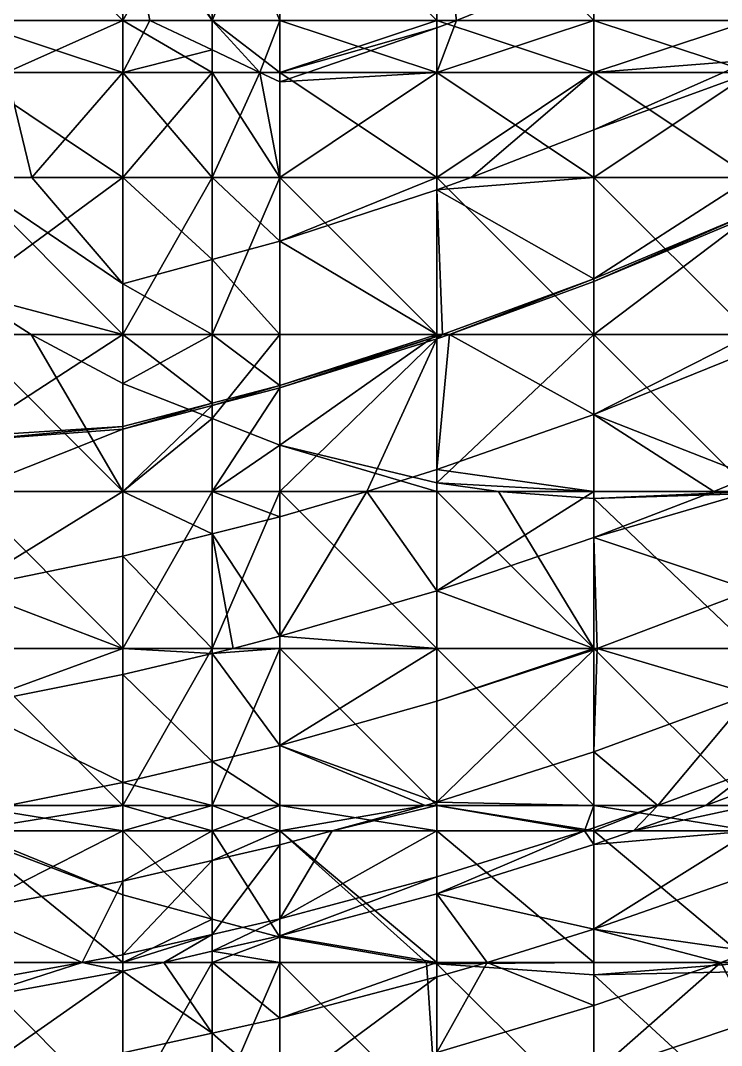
# Model space of a CAD drawing. Extents: x -0.422 to 0.567, y -0.5 to 0.5.
# Drawn here: x -0.1348 to 0.0191, y -0.3803 to -0.1552 of the extents above; entities that cross this region are included whole.
import ezdxf

# ---------------------------------------------------------------- set-up
doc = ezdxf.new("R2010")
doc.units = 0

msp = doc.modelspace()

# ---------------------------------------------------------------- linework, layer by layer
for p, q in [((-0.09267, -0.15517, -0.51488), (-0.09267, -0.12069, -0.52797)), ((-0.09267, -0.12069, 0.37584), (-0.09267, -0.15517, 0.37102)), ((-0.09267, -0.16164, -0.50892), (-0.09267, -0.15517, -0.51488)), ((-0.09267, -0.15517, 0.37102), (-0.09267, -0.16657, 0.36901)), ((-0.09267, -0.16657, -0.50582), (-0.09267, -0.16164, -0.50892)), ((-0.1123, -0.16657, 0.36711), (-0.14679, -0.16657, 0.36253)), ((-0.13786, -0.16657, -0.47444), (-0.1123, -0.16657, -0.50039)), ((-0.1123, -0.16657, -0.50039), (-0.09267, -0.16657, -0.50582)), ((-0.09267, -0.16657, 0.36901), (-0.1123, -0.16657, 0.36711)), ((-0.09267, -0.18966, -0.49126), (-0.09267, -0.16657, -0.50582)), ((-0.09267, -0.16657, 0.36901), (-0.09267, -0.18966, 0.36495)), ((-0.09267, -0.16657, -0.50582), (-0.08224, -0.16657, -0.50892)), ((-0.07782, -0.16657, 0.37045), (-0.09267, -0.16657, 0.36901)), ((-0.08224, -0.16657, -0.50892), (-0.07782, -0.16657, -0.51085)), ((-0.07782, -0.16657, -0.51085), (-0.07175, -0.16657, -0.50892)), ((-0.04334, -0.16657, 0.37257), (-0.07782, -0.16657, 0.37045)), ((-0.07175, -0.16657, -0.50892), (-0.04334, -0.16657, -0.49949)), ((-0.04334, -0.16657, -0.49949), (-0.00886, -0.16657, -0.48661)), ((-0.00886, -0.16657, 0.37348), (-0.04334, -0.16657, 0.37257)), ((-0.00886, -0.16657, -0.48661), (0.01961, -0.16657, -0.47444)), ((0.02563, -0.16657, 0.37319), (-0.00886, -0.16657, 0.37348)), ((-0.09267, -0.20767, -0.47444), (-0.09267, -0.18966, -0.49126)), ((-0.09267, -0.18966, 0.36495), (-0.09267, -0.22414, 0.35762)), ((-0.00886, -0.21249, -0.43932), (0.02563, -0.19798, -0.43932)), ((-0.09267, -0.22414, -0.45685), (-0.09267, -0.20767, -0.47444)), ((-0.04061, -0.22414, -0.43932), (-0.00886, -0.21249, -0.43932)), ((-0.09267, -0.23922, -0.43996), (-0.09267, -0.22414, -0.45685)), ((-0.09267, -0.22414, 0.35762), (-0.09267, -0.24259, 0.35314)), ((-0.07782, -0.23587, -0.43932), (-0.04334, -0.2251, -0.43932)), ((-0.04334, -0.2251, -0.43932), (-0.04061, -0.22414, -0.43932)), ((-0.09267, -0.23976, -0.43932), (-0.07782, -0.23587, -0.43932)), ((-0.1123, -0.2449, -0.43932), (-0.09267, -0.23976, -0.43932)), ((-0.09267, -0.23976, -0.43932), (-0.09267, -0.23922, -0.43996)), ((-0.09267, -0.25862, -0.41697), (-0.09267, -0.23976, -0.43932)), ((-0.09267, -0.24259, 0.35314), (-0.09267, -0.25862, 0.349)), ((-0.14679, -0.24748, -0.43932), (-0.1123, -0.2449, -0.43932)), ((-0.09267, -0.2679, -0.40548), (-0.09267, -0.25862, -0.41697)), ((-0.09267, -0.25862, 0.349), (-0.09267, -0.2931, 0.33905)), ((-0.09267, -0.2931, -0.37247), (-0.09267, -0.2679, -0.40548)), ((-0.09267, -0.29418, -0.37099), (-0.09267, -0.2931, -0.37247)), ((-0.09267, -0.2931, 0.33905), (-0.09267, -0.32759, 0.32775)), ((-0.09267, -0.31791, -0.33651), (-0.09267, -0.29418, -0.37099)), ((-0.09267, -0.32759, -0.32157), (-0.09267, -0.31791, -0.33651)), ((0.02563, -0.32, -0.27397), (0.00514, -0.32759, -0.27397)), ((-0.09267, -0.33314, -0.31259), (-0.09267, -0.32759, -0.32157)), ((-0.09267, -0.32759, 0.32775), (-0.09267, -0.33314, 0.32572)), ((0.00514, -0.32759, -0.27397), (-0.00886, -0.3325, -0.27397)), ((-0.14679, -0.33314, -0.33021), (-0.1123, -0.33314, -0.31984)), ((-0.1123, -0.33314, 0.32375), (-0.14679, -0.33314, 0.319)), ((-0.1123, -0.33314, -0.31984), (-0.09267, -0.33314, -0.31259)), ((-0.09267, -0.33314, 0.32572), (-0.1123, -0.33314, 0.32375)), ((-0.09267, -0.33968, -0.30203), (-0.09267, -0.33314, -0.31259)), ((-0.09267, -0.33314, 0.32572), (-0.09267, -0.35253, 0.31866)), ((-0.09267, -0.33314, -0.31259), (-0.07782, -0.33314, -0.30709)), ((-0.07782, -0.33314, 0.32722), (-0.09267, -0.33314, 0.32572)), ((-0.07782, -0.33314, -0.30709), (-0.06637, -0.33314, -0.30203)), ((-0.04334, -0.33314, 0.3294), (-0.07782, -0.33314, 0.32722)), ((-0.06637, -0.33314, -0.30203), (-0.04334, -0.33314, -0.29124)), ((-0.04334, -0.33314, -0.29124), (-0.01096, -0.33314, -0.27397)), ((-0.00886, -0.33314, 0.33037), (-0.04334, -0.33314, 0.3294)), ((-0.01096, -0.33314, -0.27397), (-0.04334, -0.34322, -0.27397)), ((-0.00886, -0.3325, -0.27397), (-0.01096, -0.33314, -0.27397)), ((-0.01096, -0.33314, -0.27397), (-0.00886, -0.33314, -0.27285)), ((-0.00886, -0.33314, -0.27285), (-0.00017, -0.33314, -0.26754)), ((0.02563, -0.33314, 0.33007), (-0.00886, -0.33314, 0.33037)), ((-0.00017, -0.33314, -0.26754), (0.02563, -0.33314, -0.25067)), ((-0.09267, -0.3559, -0.27397), (-0.09267, -0.33968, -0.30203)), ((-0.04334, -0.34322, -0.27397), (-0.07782, -0.35248, -0.27397)), ((-0.07782, -0.35248, -0.27397), (-0.09267, -0.3559, -0.27397)), ((-0.09267, -0.35253, 0.31866), (-0.09267, -0.36207, 0.315)), ((-0.09267, -0.3559, -0.27397), (-0.1123, -0.36036, -0.27397)), ((-0.09267, -0.35962, -0.26754), (-0.09267, -0.3559, -0.27397)), ((-0.09267, -0.36207, -0.26303), (-0.09267, -0.35962, -0.26754)), ((-0.12129, -0.36207, -0.27397), (-0.14679, -0.36672, -0.27397)), ((-0.1123, -0.36036, -0.27397), (-0.12129, -0.36207, -0.27397)), ((-0.09267, -0.37759, -0.23306), (-0.09267, -0.36207, -0.26303)), ((-0.09267, -0.36207, 0.315), (-0.09267, -0.39655, 0.3008)), ((-0.09267, -0.394, -0.19858), (-0.09267, -0.37759, -0.23306))]:
    msp.add_line(p, q)
at = {"color": 21}
for points in [[(-0.1123, -0.15517, 0.36912), (-0.1123, -0.12069, 0.37394), (-0.14679, -0.12069, 0.36939)], [(-0.1123, -0.15517, 0.36912), (-0.14679, -0.12069, 0.36939), (-0.14679, -0.15517, 0.36454)], [(-0.1133, -0.12069, -0.50892), (-0.14061, -0.15517, -0.47444), (-0.14679, -0.12316, -0.47444)], [(-0.1133, -0.12069, -0.50892), (-0.1123, -0.15517, -0.50318), (-0.14061, -0.15517, -0.47444)], [(-0.1133, -0.12069, -0.50892), (-0.1123, -0.12623, -0.50892), (-0.1123, -0.15517, -0.50318)], [(-0.09267, -0.12069, 0.37584), (-0.1123, -0.12069, 0.37394), (-0.1123, -0.15517, 0.36912)], [(-0.09267, -0.12069, 0.37584), (-0.1123, -0.15517, 0.36912), (-0.09267, -0.15517, 0.37102)], [(-0.09267, -0.15517, -0.51488), (-0.1123, -0.12623, -0.50892), (-0.1123, -0.12069, -0.50988)], [(-0.09267, -0.15517, -0.51488), (-0.1123, -0.12069, -0.50988), (-0.09267, -0.12069, -0.52797)], [(-0.1123, -0.12623, -0.50892), (-0.10636, -0.15517, -0.50892), (-0.1123, -0.15517, -0.50318)], [(-0.09267, -0.15517, -0.51488), (-0.10636, -0.15517, -0.50892), (-0.1123, -0.12623, -0.50892)], [(-0.1123, -0.16657, 0.36711), (-0.1123, -0.15517, 0.36912), (-0.14679, -0.15517, 0.36454)], [(-0.1123, -0.16657, 0.36711), (-0.14679, -0.15517, 0.36454), (-0.14679, -0.16657, 0.36253)], [(-0.13786, -0.16657, -0.47444), (-0.14061, -0.15517, -0.47444), (-0.1123, -0.15517, -0.50318)], [(-0.13786, -0.16657, -0.47444), (-0.1123, -0.15517, -0.50318), (-0.1123, -0.16657, -0.50039)], [(-0.09267, -0.16657, 0.36901), (-0.09267, -0.15517, 0.37102), (-0.1123, -0.15517, 0.36912)], [(-0.09267, -0.16657, 0.36901), (-0.1123, -0.15517, 0.36912), (-0.1123, -0.16657, 0.36711)], [(-0.1123, -0.16657, -0.50039), (-0.1123, -0.15517, -0.50318), (-0.10636, -0.15517, -0.50892)], [(-0.1123, -0.16657, -0.50039), (-0.10636, -0.15517, -0.50892), (-0.09267, -0.16164, -0.50892)], [(-0.09267, -0.16164, -0.50892), (-0.10636, -0.15517, -0.50892), (-0.09267, -0.15517, -0.51488)], [(-0.1123, -0.16657, -0.50039), (-0.09267, -0.16164, -0.50892), (-0.09267, -0.16657, -0.50582)], [(-0.13786, -0.16657, -0.47444), (-0.13229, -0.18966, -0.47444), (-0.14679, -0.18966, -0.45893)], [(-0.14679, -0.16657, 0.36253), (-0.14679, -0.18966, 0.35845), (-0.1123, -0.18966, 0.36303)], [(-0.14679, -0.16657, 0.36253), (-0.1123, -0.18966, 0.36303), (-0.1123, -0.16657, 0.36711)], [(-0.1123, -0.16657, -0.50039), (-0.13229, -0.18966, -0.47444), (-0.13786, -0.16657, -0.47444)], [(-0.1123, -0.16657, -0.50039), (-0.1123, -0.18966, -0.49473), (-0.13229, -0.18966, -0.47444)], [(-0.1123, -0.16657, 0.36711), (-0.1123, -0.18966, 0.36303), (-0.09267, -0.18966, 0.36495)], [(-0.1123, -0.16657, 0.36711), (-0.09267, -0.18966, 0.36495), (-0.09267, -0.16657, 0.36901)], [(-0.09267, -0.16657, -0.50582), (-0.09267, -0.18966, -0.49126), (-0.1123, -0.18966, -0.49473)], [(-0.09267, -0.16657, -0.50582), (-0.1123, -0.18966, -0.49473), (-0.1123, -0.16657, -0.50039)], [(-0.14679, -0.215, 0.35314), (-0.1123, -0.22414, 0.35569), (-0.1123, -0.18966, 0.36303)], [(-0.14679, -0.215, 0.35314), (-0.1123, -0.18966, 0.36303), (-0.14679, -0.18966, 0.35845)], [(-0.14679, -0.18966, -0.45893), (-0.13229, -0.18966, -0.47444), (-0.1123, -0.21304, -0.47444)], [(-0.14679, -0.18966, -0.45893), (-0.1123, -0.21304, -0.47444), (-0.1123, -0.22414, -0.4626)], [(-0.14679, -0.18966, -0.45893), (-0.1123, -0.22414, -0.4626), (-0.14679, -0.22414, -0.44809)], [(-0.1123, -0.21304, -0.47444), (-0.13229, -0.18966, -0.47444), (-0.1123, -0.18966, -0.49473)], [(-0.09267, -0.18966, 0.36495), (-0.1123, -0.18966, 0.36303), (-0.1123, -0.22414, 0.35569)], [(-0.09267, -0.18966, 0.36495), (-0.1123, -0.22414, 0.35569), (-0.09267, -0.22414, 0.35762)], [(-0.09267, -0.20767, -0.47444), (-0.1123, -0.21304, -0.47444), (-0.1123, -0.18966, -0.49473)], [(-0.09267, -0.20767, -0.47444), (-0.1123, -0.18966, -0.49473), (-0.09267, -0.18966, -0.49126)], [(-0.09267, -0.22414, -0.45685), (-0.1123, -0.21304, -0.47444), (-0.09267, -0.20767, -0.47444)], [(-0.09267, -0.22414, -0.45685), (-0.1123, -0.22414, -0.4626), (-0.1123, -0.21304, -0.47444)], [(-0.13243, -0.22414, 0.35314), (-0.14679, -0.215, 0.35314), (-0.14679, -0.22414, 0.35107)], [(-0.14679, -0.215, 0.35314), (-0.13243, -0.22414, 0.35314), (-0.1123, -0.22414, 0.35569)], [(-0.1123, -0.22414, -0.4626), (-0.1123, -0.24436, -0.43996), (-0.14679, -0.24655, -0.43996)], [(-0.1123, -0.22414, -0.4626), (-0.14679, -0.24655, -0.43996), (-0.14679, -0.22414, -0.44809)], [(-0.1123, -0.25862, 0.34707), (-0.13243, -0.22414, 0.35314), (-0.14679, -0.22414, 0.35107)], [(-0.1123, -0.25862, 0.34707), (-0.14679, -0.22414, 0.35107), (-0.14679, -0.25862, 0.34239)], [(-0.13243, -0.22414, 0.35314), (-0.1123, -0.23486, 0.35314), (-0.1123, -0.22414, 0.35569)], [(-0.1123, -0.25862, 0.34707), (-0.1123, -0.23486, 0.35314), (-0.13243, -0.22414, 0.35314)], [(-0.09267, -0.23922, -0.43996), (-0.1123, -0.24436, -0.43996), (-0.1123, -0.22414, -0.4626)], [(-0.09267, -0.23922, -0.43996), (-0.1123, -0.22414, -0.4626), (-0.09267, -0.22414, -0.45685)], [(-0.09267, -0.22414, 0.35762), (-0.1123, -0.22414, 0.35569), (-0.1123, -0.23486, 0.35314)], [(-0.09267, -0.22414, 0.35762), (-0.1123, -0.23486, 0.35314), (-0.09267, -0.24259, 0.35314)], [(-0.09267, -0.24259, 0.35314), (-0.1123, -0.23486, 0.35314), (-0.1123, -0.25862, 0.34707)], [(-0.1123, -0.2449, -0.43932), (-0.1123, -0.24436, -0.43996), (-0.09267, -0.23922, -0.43996)], [(-0.1123, -0.2449, -0.43932), (-0.09267, -0.23922, -0.43996), (-0.09267, -0.23976, -0.43932)], [(-0.09267, -0.23976, -0.43932), (-0.09267, -0.25862, -0.41697), (-0.1123, -0.25862, -0.42307)], [(-0.09267, -0.23976, -0.43932), (-0.1123, -0.25862, -0.42307), (-0.1123, -0.2449, -0.43932)], [(-0.09267, -0.24259, 0.35314), (-0.1123, -0.25862, 0.34707), (-0.09267, -0.25862, 0.349)], [(-0.14679, -0.24748, -0.43932), (-0.14679, -0.24655, -0.43996), (-0.1123, -0.24436, -0.43996)], [(-0.14679, -0.24748, -0.43932), (-0.1123, -0.24436, -0.43996), (-0.1123, -0.2449, -0.43932)], [(-0.1123, -0.2449, -0.43932), (-0.1123, -0.25862, -0.42307), (-0.14679, -0.25862, -0.43176)], [(-0.1123, -0.2449, -0.43932), (-0.14679, -0.25862, -0.43176), (-0.14679, -0.24748, -0.43932)], [(-0.1123, -0.2931, 0.3371), (-0.1123, -0.25862, 0.34707), (-0.14679, -0.25862, 0.34239)], [(-0.1123, -0.2931, 0.3371), (-0.14679, -0.25862, 0.34239), (-0.14679, -0.2931, 0.33238)], [(-0.1123, -0.25862, -0.42307), (-0.1123, -0.27285, -0.40548), (-0.14679, -0.27992, -0.40548)], [(-0.1123, -0.25862, -0.42307), (-0.14679, -0.27992, -0.40548), (-0.14679, -0.25862, -0.43176)], [(-0.09267, -0.25862, 0.349), (-0.1123, -0.25862, 0.34707), (-0.1123, -0.2931, 0.3371)], [(-0.09267, -0.25862, 0.349), (-0.1123, -0.2931, 0.3371), (-0.09267, -0.2931, 0.33905)], [(-0.09267, -0.2679, -0.40548), (-0.1123, -0.27285, -0.40548), (-0.1123, -0.25862, -0.42307)], [(-0.09267, -0.2679, -0.40548), (-0.1123, -0.25862, -0.42307), (-0.09267, -0.25862, -0.41697)], [(-0.09267, -0.2931, -0.37247), (-0.1123, -0.27285, -0.40548), (-0.09267, -0.2679, -0.40548)], [(-0.14679, -0.27992, -0.40548), (-0.1123, -0.27285, -0.40548), (-0.1123, -0.2931, -0.37886)], [(-0.09267, -0.2931, -0.37247), (-0.1123, -0.2931, -0.37886), (-0.1123, -0.27285, -0.40548)], [(-0.14679, -0.27992, -0.40548), (-0.1123, -0.2931, -0.37886), (-0.14679, -0.2931, -0.38822)], [(-0.1123, -0.2931, -0.37886), (-0.1123, -0.29884, -0.37099), (-0.14679, -0.30568, -0.37099)], [(-0.1123, -0.2931, -0.37886), (-0.14679, -0.30568, -0.37099), (-0.14679, -0.2931, -0.38822)], [(-0.1123, -0.32759, 0.32575), (-0.1123, -0.2931, 0.3371), (-0.14679, -0.2931, 0.33238)], [(-0.1123, -0.32759, 0.32575), (-0.14679, -0.2931, 0.33238), (-0.14679, -0.32759, 0.32097)], [(-0.09267, -0.2931, 0.33905), (-0.1123, -0.2931, 0.3371), (-0.1123, -0.32759, 0.32575)], [(-0.09267, -0.2931, 0.33905), (-0.1123, -0.32759, 0.32575), (-0.09267, -0.32759, 0.32775)], [(-0.09267, -0.29418, -0.37099), (-0.1123, -0.29884, -0.37099), (-0.1123, -0.2931, -0.37886)], [(-0.09267, -0.29418, -0.37099), (-0.1123, -0.2931, -0.37886), (-0.09267, -0.2931, -0.37247)], [(-0.09267, -0.31791, -0.33651), (-0.1123, -0.29884, -0.37099), (-0.09267, -0.29418, -0.37099)], [(-0.14679, -0.30568, -0.37099), (-0.1123, -0.29884, -0.37099), (-0.1123, -0.32255, -0.33651)], [(-0.09267, -0.31791, -0.33651), (-0.1123, -0.32255, -0.33651), (-0.1123, -0.29884, -0.37099)], [(-0.14679, -0.30568, -0.37099), (-0.1123, -0.32255, -0.33651), (-0.13761, -0.32759, -0.33651)], [(-0.09267, -0.32759, -0.32157), (-0.1123, -0.32255, -0.33651), (-0.09267, -0.31791, -0.33651)], [(-0.13761, -0.32759, -0.33651), (-0.1123, -0.32255, -0.33651), (-0.1123, -0.32759, -0.32878)], [(-0.09267, -0.32759, -0.32157), (-0.1123, -0.32759, -0.32878), (-0.1123, -0.32255, -0.33651)], [(-0.1123, -0.33314, 0.32375), (-0.1123, -0.32759, 0.32575), (-0.14679, -0.32759, 0.32097)], [(-0.1123, -0.33314, 0.32375), (-0.14679, -0.32759, 0.32097), (-0.14679, -0.33314, 0.319)], [(-0.14679, -0.33314, -0.33021), (-0.13761, -0.32759, -0.33651), (-0.1123, -0.32759, -0.32878)], [(-0.14679, -0.33314, -0.33021), (-0.1123, -0.32759, -0.32878), (-0.1123, -0.33314, -0.31984)], [(-0.1123, -0.33314, -0.31984), (-0.1123, -0.32759, -0.32878), (-0.09267, -0.32759, -0.32157)], [(-0.1123, -0.33314, -0.31984), (-0.09267, -0.32759, -0.32157), (-0.09267, -0.33314, -0.31259)], [(-0.09267, -0.33314, 0.32572), (-0.09267, -0.32759, 0.32775), (-0.1123, -0.32759, 0.32575)], [(-0.09267, -0.33314, 0.32572), (-0.1123, -0.32759, 0.32575), (-0.1123, -0.33314, 0.32375)], [(-0.1123, -0.33314, -0.31984), (-0.1123, -0.3442, -0.30203), (-0.14679, -0.3507, -0.30203)], [(-0.1123, -0.33314, -0.31984), (-0.14679, -0.3507, -0.30203), (-0.14679, -0.33314, -0.33021)], [(-0.14679, -0.33314, 0.319), (-0.14679, -0.3341, 0.31866), (-0.1123, -0.34724, 0.31866)], [(-0.14679, -0.33314, 0.319), (-0.1123, -0.34724, 0.31866), (-0.1123, -0.33314, 0.32375)], [(-0.09267, -0.33314, -0.31259), (-0.09267, -0.33968, -0.30203), (-0.1123, -0.3442, -0.30203)], [(-0.09267, -0.33314, -0.31259), (-0.1123, -0.3442, -0.30203), (-0.1123, -0.33314, -0.31984)], [(-0.1123, -0.33314, 0.32375), (-0.1123, -0.34724, 0.31866), (-0.09267, -0.35253, 0.31866)], [(-0.1123, -0.33314, 0.32375), (-0.09267, -0.35253, 0.31866), (-0.09267, -0.33314, 0.32572)], [(-0.1123, -0.36207, 0.31299), (-0.1123, -0.34724, 0.31866), (-0.14679, -0.3341, 0.31866)], [(-0.1123, -0.36207, 0.31299), (-0.14679, -0.3341, 0.31866), (-0.14679, -0.36207, 0.30814)], [(-0.1123, -0.36036, -0.27397), (-0.1123, -0.3442, -0.30203), (-0.09267, -0.33968, -0.30203)], [(-0.1123, -0.36036, -0.27397), (-0.09267, -0.33968, -0.30203), (-0.09267, -0.3559, -0.27397)], [(-0.12129, -0.36207, -0.27397), (-0.14679, -0.3507, -0.30203), (-0.1123, -0.3442, -0.30203)], [(-0.12129, -0.36207, -0.27397), (-0.1123, -0.3442, -0.30203), (-0.1123, -0.36036, -0.27397)], [(-0.09267, -0.35253, 0.31866), (-0.1123, -0.34724, 0.31866), (-0.1123, -0.36207, 0.31299)], [(-0.12129, -0.36207, -0.27397), (-0.14679, -0.36207, -0.28241), (-0.14679, -0.3507, -0.30203)], [(-0.09267, -0.35253, 0.31866), (-0.1123, -0.36207, 0.31299), (-0.09267, -0.36207, 0.315)], [(-0.09267, -0.3559, -0.27397), (-0.1033, -0.36207, -0.26754), (-0.1123, -0.36207, -0.271)], [(-0.09267, -0.3559, -0.27397), (-0.1123, -0.36207, -0.271), (-0.1123, -0.36036, -0.27397)], [(-0.09267, -0.3559, -0.27397), (-0.09267, -0.35962, -0.26754), (-0.1033, -0.36207, -0.26754)], [(-0.09267, -0.36207, -0.26303), (-0.1033, -0.36207, -0.26754), (-0.09267, -0.35962, -0.26754)], [(-0.14679, -0.36672, -0.27397), (-0.14679, -0.36207, -0.28241), (-0.12129, -0.36207, -0.27397)], [(-0.1123, -0.39655, 0.29874), (-0.1123, -0.36207, 0.31299), (-0.14679, -0.36207, 0.30814)], [(-0.1123, -0.39655, 0.29874), (-0.14679, -0.36207, 0.30814), (-0.14679, -0.39655, 0.29383)], [(-0.12129, -0.36207, -0.27397), (-0.1123, -0.36397, -0.26754), (-0.14679, -0.37027, -0.26754)], [(-0.12129, -0.36207, -0.27397), (-0.14679, -0.37027, -0.26754), (-0.14679, -0.36672, -0.27397)], [(-0.1123, -0.36036, -0.27397), (-0.1123, -0.36207, -0.271), (-0.12129, -0.36207, -0.27397)], [(-0.12129, -0.36207, -0.27397), (-0.1123, -0.36207, -0.271), (-0.1123, -0.36397, -0.26754)], [(-0.1033, -0.36207, -0.26754), (-0.1123, -0.36397, -0.26754), (-0.1123, -0.36207, -0.271)], [(-0.09267, -0.36207, 0.315), (-0.1123, -0.36207, 0.31299), (-0.1123, -0.39655, 0.29874)], [(-0.09267, -0.36207, 0.315), (-0.1123, -0.39655, 0.29874), (-0.09267, -0.39655, 0.3008)], [(-0.09267, -0.37759, -0.23306), (-0.1123, -0.36397, -0.26754), (-0.1033, -0.36207, -0.26754)], [(-0.09267, -0.37759, -0.23306), (-0.1033, -0.36207, -0.26754), (-0.09267, -0.36207, -0.26303)], [(-0.1123, -0.36397, -0.26754), (-0.1123, -0.38192, -0.23306), (-0.14679, -0.38812, -0.23306)], [(-0.1123, -0.36397, -0.26754), (-0.14679, -0.38812, -0.23306), (-0.14679, -0.37027, -0.26754)], [(-0.09267, -0.37759, -0.23306), (-0.1123, -0.38192, -0.23306), (-0.1123, -0.36397, -0.26754)], [(-0.09267, -0.394, -0.19858), (-0.1123, -0.38192, -0.23306), (-0.09267, -0.37759, -0.23306)]]:
    msp.add_3dface(points, dxfattribs=at)
at = {"color": 31}
for points in [[(-0.09267, -0.15517, 0.37102), (-0.07782, -0.15517, 0.37246), (-0.07782, -0.12069, 0.37727)], [(-0.09267, -0.15517, 0.37102), (-0.07782, -0.12069, 0.37727), (-0.09267, -0.12069, 0.37584)], [(-0.09267, -0.12069, -0.52797), (-0.07782, -0.12069, -0.54164), (-0.07782, -0.15517, -0.52133)], [(-0.09267, -0.12069, -0.52797), (-0.07782, -0.15517, -0.52133), (-0.09267, -0.15517, -0.51488)], [(-0.07782, -0.12069, -0.54164), (-0.04334, -0.12069, -0.54056), (-0.04334, -0.15517, -0.51042)], [(-0.07782, -0.12069, -0.54164), (-0.04334, -0.15517, -0.51042), (-0.07782, -0.15517, -0.52133)], [(-0.04334, -0.15517, 0.37458), (-0.04334, -0.12069, 0.37936), (-0.07782, -0.12069, 0.37727)], [(-0.04334, -0.15517, 0.37458), (-0.07782, -0.12069, 0.37727), (-0.07782, -0.15517, 0.37246)], [(-0.00886, -0.15517, 0.37549), (-0.00886, -0.12069, 0.38027), (-0.04334, -0.12069, 0.37936)], [(-0.00886, -0.15517, 0.37549), (-0.04334, -0.12069, 0.37936), (-0.04334, -0.15517, 0.37458)], [(-0.04334, -0.12069, -0.54056), (-0.00886, -0.14286, -0.50892), (-0.03905, -0.15517, -0.50892)], [(-0.04334, -0.12069, -0.54056), (-0.03905, -0.15517, -0.50892), (-0.04334, -0.15517, -0.51042)], [(0.02563, -0.15517, 0.37518), (0.02563, -0.12069, 0.38), (-0.00886, -0.12069, 0.38027)], [(0.02563, -0.15517, 0.37518), (-0.00886, -0.12069, 0.38027), (-0.00886, -0.15517, 0.37549)], [(-0.00886, -0.14286, -0.50892), (0.02563, -0.12673, -0.50892), (0.02563, -0.15517, -0.48288)], [(-0.03905, -0.15517, -0.50892), (-0.00886, -0.14286, -0.50892), (-0.00886, -0.15517, -0.49763)], [(-0.00886, -0.14286, -0.50892), (0.02563, -0.15517, -0.48288), (-0.00886, -0.15517, -0.49763)], [(-0.07782, -0.16657, 0.37045), (-0.07782, -0.15517, 0.37246), (-0.09267, -0.15517, 0.37102)], [(-0.07782, -0.16657, 0.37045), (-0.09267, -0.15517, 0.37102), (-0.09267, -0.16657, 0.36901)], [(-0.08224, -0.16657, -0.50892), (-0.09267, -0.16164, -0.50892), (-0.09267, -0.15517, -0.51488)], [(-0.08224, -0.16657, -0.50892), (-0.09267, -0.15517, -0.51488), (-0.07782, -0.15517, -0.52133)], [(-0.08224, -0.16657, -0.50892), (-0.07782, -0.15517, -0.52133), (-0.07782, -0.16657, -0.51085)], [(-0.04334, -0.16657, 0.37257), (-0.04334, -0.15517, 0.37458), (-0.07782, -0.15517, 0.37246)], [(-0.04334, -0.16657, 0.37257), (-0.07782, -0.15517, 0.37246), (-0.07782, -0.16657, 0.37045)], [(-0.07782, -0.16657, -0.51085), (-0.07782, -0.15517, -0.52133), (-0.04334, -0.15517, -0.51042)], [(-0.07782, -0.16657, -0.51085), (-0.04334, -0.15517, -0.51042), (-0.04334, -0.15681, -0.50892)], [(-0.03905, -0.15517, -0.50892), (-0.04334, -0.15681, -0.50892), (-0.04334, -0.15517, -0.51042)], [(-0.00886, -0.16657, 0.37348), (-0.00886, -0.15517, 0.37549), (-0.04334, -0.15517, 0.37458)], [(-0.00886, -0.16657, 0.37348), (-0.04334, -0.15517, 0.37458), (-0.04334, -0.16657, 0.37257)], [(-0.04334, -0.16657, -0.49949), (-0.04334, -0.15681, -0.50892), (-0.03905, -0.15517, -0.50892)], [(-0.04334, -0.16657, -0.49949), (-0.03905, -0.15517, -0.50892), (-0.00886, -0.15517, -0.49763)], [(-0.04334, -0.16657, -0.49949), (-0.00886, -0.15517, -0.49763), (-0.00886, -0.16657, -0.48661)], [(0.02563, -0.16657, 0.37319), (0.02563, -0.15517, 0.37518), (-0.00886, -0.15517, 0.37549)], [(0.02563, -0.16657, 0.37319), (-0.00886, -0.15517, 0.37549), (-0.00886, -0.16657, 0.37348)], [(-0.00886, -0.16657, -0.48661), (-0.00886, -0.15517, -0.49763), (0.02563, -0.15517, -0.48288)], [(-0.00886, -0.16657, -0.48661), (0.02563, -0.15517, -0.48288), (0.02563, -0.16391, -0.47444)], [(-0.07782, -0.16657, -0.51085), (-0.04334, -0.15681, -0.50892), (-0.07175, -0.16657, -0.50892)], [(-0.07175, -0.16657, -0.50892), (-0.04334, -0.15681, -0.50892), (-0.04334, -0.16657, -0.49949)], [(-0.09267, -0.16657, -0.50582), (-0.09267, -0.16164, -0.50892), (-0.08224, -0.16657, -0.50892)], [(-0.00886, -0.16657, -0.48661), (0.02563, -0.16391, -0.47444), (0.01961, -0.16657, -0.47444)], [(-0.09267, -0.16657, 0.36901), (-0.09267, -0.18966, 0.36495), (-0.07782, -0.18966, 0.3664)], [(-0.09267, -0.16657, 0.36901), (-0.07782, -0.18966, 0.3664), (-0.07782, -0.16657, 0.37045)], [(-0.08224, -0.16657, -0.50892), (-0.07782, -0.18966, -0.48864), (-0.09267, -0.18966, -0.49126)], [(-0.08224, -0.16657, -0.50892), (-0.09267, -0.18966, -0.49126), (-0.09267, -0.16657, -0.50582)], [(-0.07782, -0.16657, -0.51085), (-0.07782, -0.16866, -0.50892), (-0.08224, -0.16657, -0.50892)], [(-0.08224, -0.16657, -0.50892), (-0.07782, -0.16866, -0.50892), (-0.07782, -0.18966, -0.48864)], [(-0.07175, -0.16657, -0.50892), (-0.07782, -0.16866, -0.50892), (-0.07782, -0.16657, -0.51085)], [(-0.07782, -0.16657, 0.37045), (-0.07782, -0.18966, 0.3664), (-0.04334, -0.18966, 0.36852)], [(-0.07782, -0.16657, 0.37045), (-0.04334, -0.18966, 0.36852), (-0.04334, -0.16657, 0.37257)], [(-0.04334, -0.16657, -0.49949), (-0.04334, -0.18966, -0.47719), (-0.07782, -0.18966, -0.48864)], [(-0.04334, -0.16657, -0.49949), (-0.07782, -0.18966, -0.48864), (-0.07782, -0.16866, -0.50892)], [(-0.04334, -0.16657, -0.49949), (-0.07782, -0.16866, -0.50892), (-0.07175, -0.16657, -0.50892)], [(-0.04334, -0.16657, 0.37257), (-0.04334, -0.18966, 0.36852), (-0.00886, -0.18966, 0.36943)], [(-0.04334, -0.16657, 0.37257), (-0.00886, -0.18966, 0.36943), (-0.00886, -0.16657, 0.37348)], [(-0.00886, -0.16657, -0.48661), (-0.03585, -0.18966, -0.47444), (-0.04334, -0.18966, -0.47719)], [(-0.00886, -0.16657, -0.48661), (-0.04334, -0.18966, -0.47719), (-0.04334, -0.16657, -0.49949)], [(-0.00886, -0.16657, -0.48661), (-0.00886, -0.17917, -0.47444), (-0.03585, -0.18966, -0.47444)], [(0.01961, -0.16657, -0.47444), (-0.00886, -0.17917, -0.47444), (-0.00886, -0.16657, -0.48661)], [(-0.00886, -0.16657, 0.37348), (-0.00886, -0.18966, 0.36943), (0.02563, -0.18966, 0.36916)], [(-0.00886, -0.16657, 0.37348), (0.02563, -0.18966, 0.36916), (0.02563, -0.16657, 0.37319)], [(0.02563, -0.16657, -0.47174), (0.02563, -0.18966, -0.44826), (-0.00886, -0.18966, -0.46375)], [(0.02563, -0.16657, -0.47174), (-0.00886, -0.18966, -0.46375), (-0.00886, -0.17917, -0.47444)], [(0.02563, -0.16657, -0.47174), (-0.00886, -0.17917, -0.47444), (0.01961, -0.16657, -0.47444)], [(-0.03585, -0.18966, -0.47444), (-0.00886, -0.17917, -0.47444), (-0.00886, -0.18966, -0.46375)], [(-0.09267, -0.18966, -0.49126), (-0.07782, -0.18966, -0.48864), (-0.07782, -0.20361, -0.47444)], [(-0.09267, -0.18966, -0.49126), (-0.07782, -0.20361, -0.47444), (-0.09267, -0.20767, -0.47444)], [(-0.09267, -0.22414, 0.35762), (-0.07782, -0.22414, 0.35909), (-0.07782, -0.18966, 0.3664)], [(-0.09267, -0.22414, 0.35762), (-0.07782, -0.18966, 0.3664), (-0.09267, -0.18966, 0.36495)], [(-0.04334, -0.18966, -0.47719), (-0.04334, -0.19237, -0.47444), (-0.07782, -0.20361, -0.47444)], [(-0.04334, -0.18966, -0.47719), (-0.07782, -0.20361, -0.47444), (-0.07782, -0.18966, -0.48864)], [(-0.04334, -0.22414, 0.36121), (-0.04334, -0.18966, 0.36852), (-0.07782, -0.18966, 0.3664)], [(-0.04334, -0.22414, 0.36121), (-0.07782, -0.18966, 0.3664), (-0.07782, -0.22414, 0.35909)], [(-0.03585, -0.18966, -0.47444), (-0.04334, -0.19237, -0.47444), (-0.04334, -0.18966, -0.47719)], [(-0.00886, -0.22414, 0.36215), (-0.00886, -0.18966, 0.36943), (-0.04334, -0.18966, 0.36852)], [(-0.00886, -0.22414, 0.36215), (-0.04334, -0.18966, 0.36852), (-0.04334, -0.22414, 0.36121)], [(-0.04334, -0.19237, -0.47444), (-0.03585, -0.18966, -0.47444), (-0.00886, -0.18966, -0.46375)], [(-0.04334, -0.19237, -0.47444), (-0.00886, -0.18966, -0.46375), (-0.00886, -0.21193, -0.43996)], [(0.02563, -0.18966, -0.44826), (0.02563, -0.19742, -0.43996), (-0.00886, -0.21193, -0.43996)], [(0.02563, -0.18966, -0.44826), (-0.00886, -0.21193, -0.43996), (-0.00886, -0.18966, -0.46375)], [(0.02563, -0.22414, 0.36185), (0.02563, -0.18966, 0.36916), (-0.00886, -0.18966, 0.36943)], [(0.02563, -0.22414, 0.36185), (-0.00886, -0.18966, 0.36943), (-0.00886, -0.22414, 0.36215)], [(-0.07782, -0.20361, -0.47444), (-0.04334, -0.19237, -0.47444), (-0.04334, -0.22414, -0.44041)], [(-0.04334, -0.19237, -0.47444), (-0.00886, -0.21193, -0.43996), (-0.04214, -0.22414, -0.43996)], [(-0.04334, -0.19237, -0.47444), (-0.04214, -0.22414, -0.43996), (-0.04334, -0.22414, -0.44041)], [(-0.00886, -0.21249, -0.43932), (-0.00886, -0.21193, -0.43996), (0.02563, -0.19742, -0.43996)], [(-0.00886, -0.21249, -0.43932), (0.02563, -0.19742, -0.43996), (0.02563, -0.19798, -0.43932)], [(0.02563, -0.19798, -0.43932), (0.02563, -0.22414, -0.40974), (-0.00886, -0.22414, -0.4262)], [(0.02563, -0.19798, -0.43932), (-0.00886, -0.22414, -0.4262), (-0.00886, -0.21249, -0.43932)], [(-0.09267, -0.20767, -0.47444), (-0.07782, -0.20361, -0.47444), (-0.07782, -0.22414, -0.4525)], [(-0.07782, -0.20361, -0.47444), (-0.04334, -0.22414, -0.44041), (-0.07782, -0.22414, -0.4525)], [(-0.09267, -0.20767, -0.47444), (-0.07782, -0.22414, -0.4525), (-0.09267, -0.22414, -0.45685)], [(-0.04061, -0.22414, -0.43932), (-0.04214, -0.22414, -0.43996), (-0.00886, -0.21193, -0.43996)], [(-0.04061, -0.22414, -0.43932), (-0.00886, -0.21193, -0.43996), (-0.00886, -0.21249, -0.43932)], [(-0.00886, -0.21249, -0.43932), (-0.00886, -0.22414, -0.4262), (-0.04061, -0.22414, -0.43932)], [(-0.09267, -0.24259, 0.35314), (-0.07782, -0.24843, 0.35314), (-0.07782, -0.22414, 0.35909)], [(-0.09267, -0.24259, 0.35314), (-0.07782, -0.22414, 0.35909), (-0.09267, -0.22414, 0.35762)], [(-0.09267, -0.22414, -0.45685), (-0.07782, -0.22414, -0.4525), (-0.07782, -0.23533, -0.43996)], [(-0.09267, -0.22414, -0.45685), (-0.07782, -0.23533, -0.43996), (-0.09267, -0.23922, -0.43996)], [(-0.04334, -0.22414, -0.44041), (-0.04334, -0.22456, -0.43996), (-0.07782, -0.23533, -0.43996)], [(-0.04334, -0.22414, -0.44041), (-0.07782, -0.23533, -0.43996), (-0.07782, -0.22414, -0.4525)], [(-0.07782, -0.24843, 0.35314), (-0.04334, -0.25672, 0.35314), (-0.04334, -0.22414, 0.36121)], [(-0.07782, -0.24843, 0.35314), (-0.04334, -0.22414, 0.36121), (-0.07782, -0.22414, 0.35909)], [(-0.07782, -0.23587, -0.43932), (-0.07782, -0.23533, -0.43996), (-0.04334, -0.22456, -0.43996)], [(-0.07782, -0.23587, -0.43932), (-0.04334, -0.22456, -0.43996), (-0.04334, -0.2251, -0.43932)], [(-0.04334, -0.2251, -0.43932), (-0.05871, -0.25862, -0.40548), (-0.07782, -0.25862, -0.41236)], [(-0.04334, -0.2251, -0.43932), (-0.07782, -0.25862, -0.41236), (-0.07782, -0.23587, -0.43932)], [(-0.04334, -0.2251, -0.43932), (-0.04334, -0.25379, -0.40548), (-0.05871, -0.25862, -0.40548)], [(-0.04214, -0.22414, -0.43996), (-0.04334, -0.22456, -0.43996), (-0.04334, -0.22414, -0.44041)], [(-0.04334, -0.2251, -0.43932), (-0.04334, -0.22456, -0.43996), (-0.04214, -0.22414, -0.43996)], [(-0.04334, -0.2251, -0.43932), (-0.04214, -0.22414, -0.43996), (-0.04061, -0.22414, -0.43932)], [(-0.04061, -0.22414, -0.43932), (-0.00886, -0.24167, -0.40548), (-0.04334, -0.25379, -0.40548)], [(-0.04061, -0.22414, -0.43932), (-0.04334, -0.25379, -0.40548), (-0.04334, -0.2251, -0.43932)], [(-0.04334, -0.25672, 0.35314), (-0.00886, -0.25862, 0.35357), (-0.00886, -0.22414, 0.36215)], [(-0.04334, -0.25672, 0.35314), (-0.00886, -0.22414, 0.36215), (-0.04334, -0.22414, 0.36121)], [(-0.04061, -0.22414, -0.43932), (-0.00886, -0.22414, -0.4262), (-0.00886, -0.24167, -0.40548)], [(0.02563, -0.22414, -0.40974), (0.02563, -0.22772, -0.40548), (-0.00886, -0.24167, -0.40548)], [(0.02563, -0.22414, -0.40974), (-0.00886, -0.24167, -0.40548), (-0.00886, -0.22414, -0.4262)], [(0.02563, -0.25862, 0.35326), (0.02563, -0.22414, 0.36185), (-0.00886, -0.22414, 0.36215)], [(0.02563, -0.25862, 0.35326), (-0.00886, -0.22414, 0.36215), (-0.00886, -0.25862, 0.35357)], [(-0.00886, -0.24167, -0.40548), (0.02563, -0.22772, -0.40548), (0.02563, -0.25527, -0.37099)], [(-0.09267, -0.23976, -0.43932), (-0.09267, -0.23922, -0.43996), (-0.07782, -0.23533, -0.43996)], [(-0.09267, -0.23976, -0.43932), (-0.07782, -0.23533, -0.43996), (-0.07782, -0.23587, -0.43932)], [(-0.07782, -0.23587, -0.43932), (-0.07782, -0.25862, -0.41236), (-0.09267, -0.25862, -0.41697)], [(-0.07782, -0.23587, -0.43932), (-0.09267, -0.25862, -0.41697), (-0.09267, -0.23976, -0.43932)], [(-0.09267, -0.25862, 0.349), (-0.07782, -0.24843, 0.35314), (-0.09267, -0.24259, 0.35314)], [(-0.04334, -0.25379, -0.40548), (-0.00886, -0.24167, -0.40548), (-0.00886, -0.25862, -0.38424)], [(-0.00886, -0.24167, -0.40548), (0.02563, -0.25527, -0.37099), (0.01749, -0.25862, -0.37099)], [(-0.00886, -0.24167, -0.40548), (0.01749, -0.25862, -0.37099), (-0.00886, -0.25862, -0.38424)], [(-0.09267, -0.25862, 0.349), (-0.07782, -0.25862, 0.35047), (-0.07782, -0.24843, 0.35314)], [(-0.04334, -0.25862, 0.35262), (-0.04334, -0.25672, 0.35314), (-0.07782, -0.24843, 0.35314)], [(-0.04334, -0.25862, 0.35262), (-0.07782, -0.24843, 0.35314), (-0.07782, -0.25862, 0.35047)], [(-0.05871, -0.25862, -0.40548), (-0.04334, -0.25379, -0.40548), (-0.04334, -0.25862, -0.39946)], [(-0.04334, -0.25379, -0.40548), (-0.00886, -0.25862, -0.38424), (-0.04334, -0.25862, -0.39946)], [(0.01749, -0.25862, -0.37099), (0.02563, -0.25527, -0.37099), (0.02563, -0.25862, -0.3666)], [(-0.09267, -0.25862, -0.41697), (-0.07782, -0.25862, -0.41236), (-0.07782, -0.26416, -0.40548)], [(-0.09267, -0.25862, -0.41697), (-0.07782, -0.26416, -0.40548), (-0.09267, -0.2679, -0.40548)], [(-0.09267, -0.2931, 0.33905), (-0.07782, -0.2931, 0.34053), (-0.07782, -0.25862, 0.35047)], [(-0.09267, -0.2931, 0.33905), (-0.07782, -0.25862, 0.35047), (-0.09267, -0.25862, 0.349)], [(-0.05871, -0.25862, -0.40548), (-0.07782, -0.26416, -0.40548), (-0.07782, -0.25862, -0.41236)], [(-0.04334, -0.2931, 0.34272), (-0.04334, -0.25862, 0.35262), (-0.07782, -0.25862, 0.35047)], [(-0.04334, -0.2931, 0.34272), (-0.07782, -0.25862, 0.35047), (-0.07782, -0.2931, 0.34053)], [(-0.05871, -0.25862, -0.40548), (-0.04334, -0.28042, -0.37099), (-0.07782, -0.29043, -0.37099)], [(-0.05871, -0.25862, -0.40548), (-0.07782, -0.29043, -0.37099), (-0.07782, -0.26416, -0.40548)], [(-0.05871, -0.25862, -0.40548), (-0.04334, -0.25862, -0.39946), (-0.04334, -0.28042, -0.37099)], [(-0.02985, -0.25862, 0.35314), (-0.04334, -0.25672, 0.35314), (-0.04334, -0.25862, 0.35262)], [(-0.04334, -0.25672, 0.35314), (-0.02985, -0.25862, 0.35314), (-0.00886, -0.25862, 0.35357)], [(-0.00886, -0.25862, -0.38424), (-0.00886, -0.26874, -0.37099), (-0.04334, -0.28042, -0.37099)], [(-0.00886, -0.25862, -0.38424), (-0.04334, -0.28042, -0.37099), (-0.04334, -0.25862, -0.39946)], [(-0.00886, -0.2931, 0.34367), (-0.02985, -0.25862, 0.35314), (-0.04334, -0.25862, 0.35262)], [(-0.00886, -0.2931, 0.34367), (-0.04334, -0.25862, 0.35262), (-0.04334, -0.2931, 0.34272)], [(-0.02985, -0.25862, 0.35314), (-0.00886, -0.26019, 0.35314), (-0.00886, -0.25862, 0.35357)], [(-0.00886, -0.2931, 0.34367), (-0.00886, -0.26019, 0.35314), (-0.02985, -0.25862, 0.35314)], [(0.01749, -0.25862, -0.37099), (-0.00886, -0.26874, -0.37099), (-0.00886, -0.25862, -0.38424)], [(-0.00886, -0.26019, 0.35314), (0.02563, -0.25908, 0.35314), (0.02563, -0.25862, 0.35326)], [(-0.00886, -0.26019, 0.35314), (0.02563, -0.25862, 0.35326), (-0.00886, -0.25862, 0.35357)], [(-0.00886, -0.26874, -0.37099), (0.01749, -0.25862, -0.37099), (0.02563, -0.25862, -0.3666)], [(-0.00886, -0.26874, -0.37099), (0.02563, -0.25862, -0.3666), (0.02563, -0.28032, -0.33651)], [(0.02563, -0.2931, 0.34336), (0.02563, -0.25908, 0.35314), (-0.00886, -0.26019, 0.35314)], [(0.02563, -0.2931, 0.34336), (-0.00886, -0.26019, 0.35314), (-0.00886, -0.2931, 0.34367)], [(-0.09267, -0.2679, -0.40548), (-0.07782, -0.26416, -0.40548), (-0.07782, -0.29043, -0.37099)], [(-0.09267, -0.2679, -0.40548), (-0.07782, -0.29043, -0.37099), (-0.08811, -0.2931, -0.37099)], [(-0.09267, -0.2679, -0.40548), (-0.08811, -0.2931, -0.37099), (-0.09267, -0.2931, -0.37247)], [(-0.04334, -0.28042, -0.37099), (-0.00886, -0.26874, -0.37099), (-0.00886, -0.2931, -0.3369)], [(-0.00886, -0.26874, -0.37099), (0.02563, -0.28032, -0.33651), (-0.00813, -0.2931, -0.33651)], [(-0.00886, -0.26874, -0.37099), (-0.00813, -0.2931, -0.33651), (-0.00886, -0.2931, -0.3369)], [(-0.07782, -0.29043, -0.37099), (-0.04334, -0.28042, -0.37099), (-0.04334, -0.2931, -0.35336)], [(-0.04334, -0.28042, -0.37099), (-0.00886, -0.2931, -0.3369), (-0.04334, -0.2931, -0.35336)], [(-0.00813, -0.2931, -0.33651), (0.02563, -0.28032, -0.33651), (0.02563, -0.2931, -0.3176)], [(-0.08811, -0.2931, -0.37099), (-0.07782, -0.29043, -0.37099), (-0.07782, -0.2931, -0.36731)], [(-0.07782, -0.29043, -0.37099), (-0.04334, -0.2931, -0.35336), (-0.07782, -0.2931, -0.36731)], [(-0.09267, -0.2931, -0.37247), (-0.08811, -0.2931, -0.37099), (-0.09267, -0.29418, -0.37099)], [(-0.09267, -0.32759, 0.32775), (-0.07782, -0.32759, 0.32925), (-0.07782, -0.2931, 0.34053)], [(-0.09267, -0.32759, 0.32775), (-0.07782, -0.2931, 0.34053), (-0.09267, -0.2931, 0.33905)], [(-0.09267, -0.29418, -0.37099), (-0.08811, -0.2931, -0.37099), (-0.07782, -0.2931, -0.36731)], [(-0.09267, -0.29418, -0.37099), (-0.07782, -0.2931, -0.36731), (-0.07782, -0.3144, -0.33651)], [(-0.09267, -0.29418, -0.37099), (-0.07782, -0.3144, -0.33651), (-0.09267, -0.31791, -0.33651)], [(-0.04334, -0.2931, -0.35336), (-0.04334, -0.3047, -0.33651), (-0.07782, -0.3144, -0.33651)], [(-0.04334, -0.2931, -0.35336), (-0.07782, -0.3144, -0.33651), (-0.07782, -0.2931, -0.36731)], [(-0.04334, -0.32759, 0.33144), (-0.04334, -0.2931, 0.34272), (-0.07782, -0.2931, 0.34053)], [(-0.04334, -0.32759, 0.33144), (-0.07782, -0.2931, 0.34053), (-0.07782, -0.32759, 0.32925)], [(-0.00886, -0.2931, -0.3369), (-0.00886, -0.29336, -0.33651), (-0.04334, -0.3047, -0.33651)], [(-0.00886, -0.2931, -0.3369), (-0.04334, -0.3047, -0.33651), (-0.04334, -0.2931, -0.35336)], [(-0.00886, -0.32759, 0.33242), (-0.00886, -0.2931, 0.34367), (-0.04334, -0.2931, 0.34272)], [(-0.00886, -0.32759, 0.33242), (-0.04334, -0.2931, 0.34272), (-0.04334, -0.32759, 0.33144)], [(-0.00886, -0.29336, -0.33651), (-0.00886, -0.31578, -0.30203), (-0.04334, -0.32683, -0.30203)], [(-0.00886, -0.29336, -0.33651), (-0.04334, -0.32683, -0.30203), (-0.04334, -0.3047, -0.33651)], [(-0.00813, -0.2931, -0.33651), (-0.00886, -0.29336, -0.33651), (-0.00886, -0.2931, -0.3369)], [(0.02563, -0.32759, 0.33212), (0.02563, -0.2931, 0.34336), (-0.00886, -0.2931, 0.34367)], [(0.02563, -0.32759, 0.33212), (-0.00886, -0.2931, 0.34367), (-0.00886, -0.32759, 0.33242)], [(-0.00813, -0.2931, -0.33651), (0.02563, -0.30312, -0.30203), (-0.00886, -0.31578, -0.30203)], [(-0.00813, -0.2931, -0.33651), (-0.00886, -0.31578, -0.30203), (-0.00886, -0.29336, -0.33651)], [(-0.00813, -0.2931, -0.33651), (0.02563, -0.2931, -0.3176), (0.02563, -0.30312, -0.30203)], [(0.00514, -0.32759, -0.27397), (-0.00886, -0.31578, -0.30203), (0.02563, -0.30312, -0.30203)], [(0.00514, -0.32759, -0.27397), (0.02563, -0.30312, -0.30203), (0.02563, -0.32, -0.27397)], [(-0.07782, -0.3144, -0.33651), (-0.04334, -0.3047, -0.33651), (-0.04334, -0.32683, -0.30203)], [(-0.09267, -0.31791, -0.33651), (-0.07782, -0.3144, -0.33651), (-0.07782, -0.32759, -0.31612)], [(-0.07782, -0.3144, -0.33651), (-0.04334, -0.32683, -0.30203), (-0.04595, -0.32759, -0.30203)], [(-0.07782, -0.3144, -0.33651), (-0.04595, -0.32759, -0.30203), (-0.07782, -0.32759, -0.31612)], [(-0.04334, -0.32683, -0.30203), (-0.00886, -0.31578, -0.30203), (-0.00886, -0.32759, -0.28251)], [(0.00514, -0.32759, -0.27397), (-0.00886, -0.32759, -0.28251), (-0.00886, -0.31578, -0.30203)], [(-0.09267, -0.31791, -0.33651), (-0.07782, -0.32759, -0.31612), (-0.09267, -0.32759, -0.32157)], [(0.02563, -0.32, -0.27397), (0.01568, -0.32759, -0.26754), (0.00514, -0.32759, -0.27397)], [(0.02563, -0.32, -0.27397), (0.02563, -0.32387, -0.26754), (0.01568, -0.32759, -0.26754)], [(0.01568, -0.32759, -0.26754), (0.02563, -0.32387, -0.26754), (0.02563, -0.32759, -0.26096)], [(-0.07782, -0.33314, 0.32722), (-0.07782, -0.32759, 0.32925), (-0.09267, -0.32759, 0.32775)], [(-0.07782, -0.33314, 0.32722), (-0.09267, -0.32759, 0.32775), (-0.09267, -0.33314, 0.32572)], [(-0.09267, -0.33314, -0.31259), (-0.09267, -0.32759, -0.32157), (-0.07782, -0.32759, -0.31612)], [(-0.09267, -0.33314, -0.31259), (-0.07782, -0.32759, -0.31612), (-0.07782, -0.33314, -0.30709)], [(-0.04334, -0.33314, 0.3294), (-0.04334, -0.32759, 0.33144), (-0.07782, -0.32759, 0.32925)], [(-0.04334, -0.33314, 0.3294), (-0.07782, -0.32759, 0.32925), (-0.07782, -0.33314, 0.32722)], [(-0.07782, -0.33314, -0.30709), (-0.07782, -0.32759, -0.31612), (-0.04595, -0.32759, -0.30203)], [(-0.07782, -0.33314, -0.30709), (-0.04595, -0.32759, -0.30203), (-0.06637, -0.33314, -0.30203)], [(-0.06637, -0.33314, -0.30203), (-0.04595, -0.32759, -0.30203), (-0.04334, -0.32759, -0.30076)], [(-0.06637, -0.33314, -0.30203), (-0.04334, -0.32759, -0.30076), (-0.04334, -0.33314, -0.29124)], [(-0.04595, -0.32759, -0.30203), (-0.04334, -0.32683, -0.30203), (-0.04334, -0.32759, -0.30076)], [(-0.04334, -0.32683, -0.30203), (-0.00886, -0.32759, -0.28251), (-0.04334, -0.32759, -0.30076)], [(-0.00886, -0.33314, 0.33037), (-0.00886, -0.32759, 0.33242), (-0.04334, -0.32759, 0.33144)], [(-0.00886, -0.33314, 0.33037), (-0.04334, -0.32759, 0.33144), (-0.04334, -0.33314, 0.3294)], [(-0.01096, -0.33314, -0.27397), (-0.04334, -0.33314, -0.29124), (-0.04334, -0.32759, -0.30076)], [(-0.01096, -0.33314, -0.27397), (-0.04334, -0.32759, -0.30076), (-0.00886, -0.32759, -0.28251)], [(-0.01096, -0.33314, -0.27397), (-0.00886, -0.32759, -0.28251), (-0.00886, -0.3325, -0.27397)], [(-0.00886, -0.3325, -0.27397), (-0.00886, -0.32759, -0.28251), (0.00514, -0.32759, -0.27397)], [(0.02563, -0.33314, 0.33007), (0.02563, -0.32759, 0.33212), (-0.00886, -0.32759, 0.33242)], [(0.02563, -0.33314, 0.33007), (-0.00886, -0.32759, 0.33242), (-0.00886, -0.33314, 0.33037)], [(0.00514, -0.32759, -0.27397), (-0.00017, -0.33314, -0.26754), (-0.00886, -0.33314, -0.27285)], [(0.00514, -0.32759, -0.27397), (-0.00886, -0.33314, -0.27285), (-0.00886, -0.3325, -0.27397)], [(-0.00017, -0.33314, -0.26754), (0.01568, -0.32759, -0.26754), (0.02563, -0.32759, -0.26096)], [(-0.00017, -0.33314, -0.26754), (0.02563, -0.32759, -0.26096), (0.02563, -0.33314, -0.25067)], [(0.00514, -0.32759, -0.27397), (0.01568, -0.32759, -0.26754), (-0.00017, -0.33314, -0.26754)], [(-0.09267, -0.33314, 0.32572), (-0.09267, -0.35253, 0.31866), (-0.07782, -0.35653, 0.31866)], [(-0.09267, -0.33314, 0.32572), (-0.07782, -0.35653, 0.31866), (-0.07782, -0.33314, 0.32722)], [(-0.07782, -0.33314, -0.30709), (-0.07782, -0.33626, -0.30203), (-0.09267, -0.33968, -0.30203)], [(-0.07782, -0.33314, -0.30709), (-0.09267, -0.33968, -0.30203), (-0.09267, -0.33314, -0.31259)], [(-0.06637, -0.33314, -0.30203), (-0.07782, -0.33626, -0.30203), (-0.07782, -0.33314, -0.30709)], [(-0.07782, -0.35248, -0.27397), (-0.07782, -0.33626, -0.30203), (-0.06637, -0.33314, -0.30203)], [(-0.07782, -0.35248, -0.27397), (-0.06637, -0.33314, -0.30203), (-0.04334, -0.33314, -0.29124)], [(-0.07782, -0.35248, -0.27397), (-0.04334, -0.33314, -0.29124), (-0.04334, -0.34322, -0.27397)], [(-0.07782, -0.33314, 0.32722), (-0.07782, -0.35653, 0.31866), (-0.04561, -0.36207, 0.31866)], [(-0.07782, -0.33314, 0.32722), (-0.04561, -0.36207, 0.31866), (-0.04334, -0.36207, 0.31878)], [(-0.07782, -0.33314, 0.32722), (-0.04334, -0.36207, 0.31878), (-0.04334, -0.33314, 0.3294)], [(-0.04334, -0.34322, -0.27397), (-0.04334, -0.33314, -0.29124), (-0.01096, -0.33314, -0.27397)], [(-0.04334, -0.33314, 0.3294), (-0.04334, -0.36207, 0.31878), (-0.00886, -0.36207, 0.31972)], [(-0.04334, -0.33314, 0.3294), (-0.00886, -0.36207, 0.31972), (-0.00886, -0.33314, 0.33037)], [(-0.01096, -0.33314, -0.27397), (-0.00886, -0.33619, -0.26754), (-0.04334, -0.34697, -0.26754)], [(-0.01096, -0.33314, -0.27397), (-0.04334, -0.34697, -0.26754), (-0.04334, -0.34322, -0.27397)], [(-0.00886, -0.3325, -0.27397), (-0.00886, -0.33314, -0.27285), (-0.01096, -0.33314, -0.27397)], [(-0.01096, -0.33314, -0.27397), (-0.00886, -0.33314, -0.27285), (-0.00886, -0.33619, -0.26754)], [(-0.00017, -0.33314, -0.26754), (-0.00886, -0.33619, -0.26754), (-0.00886, -0.33314, -0.27285)], [(-0.00886, -0.33314, 0.33037), (-0.00886, -0.36207, 0.31972), (0.02563, -0.36207, 0.31942)], [(-0.00886, -0.33314, 0.33037), (0.02563, -0.36207, 0.31942), (0.02563, -0.33314, 0.33007)], [(0.02563, -0.33314, -0.25067), (0.02563, -0.34266, -0.23306), (-0.00886, -0.35474, -0.23306)], [(0.02563, -0.33314, -0.25067), (-0.00886, -0.35474, -0.23306), (-0.00886, -0.33619, -0.26754)], [(0.02563, -0.33314, -0.25067), (-0.00886, -0.33619, -0.26754), (-0.00017, -0.33314, -0.26754)], [(-0.09267, -0.3559, -0.27397), (-0.09267, -0.33968, -0.30203), (-0.07782, -0.33626, -0.30203)], [(-0.09267, -0.3559, -0.27397), (-0.07782, -0.33626, -0.30203), (-0.07782, -0.35248, -0.27397)], [(-0.04334, -0.34697, -0.26754), (-0.00886, -0.33619, -0.26754), (-0.00886, -0.35474, -0.23306)], [(-0.04334, -0.34322, -0.27397), (-0.04334, -0.34697, -0.26754), (-0.07782, -0.35619, -0.26754)], [(-0.04334, -0.34322, -0.27397), (-0.07782, -0.35619, -0.26754), (-0.07782, -0.35248, -0.27397)], [(-0.00886, -0.35474, -0.23306), (0.02563, -0.34266, -0.23306), (0.02563, -0.35966, -0.19858)], [(-0.07782, -0.35619, -0.26754), (-0.04334, -0.34697, -0.26754), (-0.04334, -0.36207, -0.23931)], [(-0.04334, -0.34697, -0.26754), (-0.00886, -0.35474, -0.23306), (-0.03234, -0.36207, -0.23306)], [(-0.04334, -0.34697, -0.26754), (-0.03234, -0.36207, -0.23306), (-0.04334, -0.36207, -0.23931)], [(-0.07782, -0.35248, -0.27397), (-0.07782, -0.35619, -0.26754), (-0.09267, -0.35962, -0.26754)], [(-0.07782, -0.35248, -0.27397), (-0.09267, -0.35962, -0.26754), (-0.09267, -0.3559, -0.27397)], [(-0.09267, -0.36207, 0.315), (-0.07782, -0.35653, 0.31866), (-0.09267, -0.35253, 0.31866)], [(-0.03234, -0.36207, -0.23306), (-0.00886, -0.35474, -0.23306), (-0.00886, -0.36207, -0.21843)], [(-0.00886, -0.35474, -0.23306), (0.02563, -0.35966, -0.19858), (0.01901, -0.36207, -0.19858)], [(-0.00886, -0.35474, -0.23306), (0.01901, -0.36207, -0.19858), (-0.00886, -0.36207, -0.21843)], [(-0.09267, -0.35962, -0.26754), (-0.07782, -0.35619, -0.26754), (-0.07782, -0.36207, -0.25672)], [(-0.09267, -0.36207, 0.315), (-0.07782, -0.36207, 0.31652), (-0.07782, -0.35653, 0.31866)], [(-0.07782, -0.35619, -0.26754), (-0.04334, -0.36207, -0.23931), (-0.07782, -0.36207, -0.25672)], [(-0.04561, -0.36207, 0.31866), (-0.07782, -0.35653, 0.31866), (-0.07782, -0.36207, 0.31652)], [(-0.09267, -0.35962, -0.26754), (-0.07782, -0.36207, -0.25672), (-0.09267, -0.36207, -0.26303)], [(0.01901, -0.36207, -0.19858), (0.02563, -0.35966, -0.19858), (0.02563, -0.36207, -0.19344)], [(-0.09267, -0.36207, -0.26303), (-0.07782, -0.36207, -0.25672), (-0.07782, -0.37431, -0.23306)], [(-0.09267, -0.36207, -0.26303), (-0.07782, -0.37431, -0.23306), (-0.09267, -0.37759, -0.23306)], [(-0.09267, -0.39655, 0.3008), (-0.07782, -0.39655, 0.30235), (-0.07782, -0.36207, 0.31652)], [(-0.09267, -0.39655, 0.3008), (-0.07782, -0.36207, 0.31652), (-0.09267, -0.36207, 0.315)], [(-0.04334, -0.36207, -0.23931), (-0.04334, -0.36525, -0.23306), (-0.07782, -0.37431, -0.23306)], [(-0.04334, -0.36207, -0.23931), (-0.07782, -0.37431, -0.23306), (-0.07782, -0.36207, -0.25672)], [(-0.04334, -0.39655, 0.3046), (-0.04561, -0.36207, 0.31866), (-0.07782, -0.36207, 0.31652)], [(-0.04334, -0.39655, 0.3046), (-0.07782, -0.36207, 0.31652), (-0.07782, -0.39655, 0.30235)], [(-0.04561, -0.36207, 0.31866), (-0.04334, -0.36236, 0.31866), (-0.04334, -0.36207, 0.31878)], [(-0.04334, -0.39655, 0.3046), (-0.04334, -0.36236, 0.31866), (-0.04561, -0.36207, 0.31866)], [(-0.03234, -0.36207, -0.23306), (-0.04334, -0.36525, -0.23306), (-0.04334, -0.36207, -0.23931)], [(-0.04334, -0.36236, 0.31866), (-0.00886, -0.36481, 0.31866), (-0.00886, -0.36207, 0.31972)], [(-0.04334, -0.36236, 0.31866), (-0.00886, -0.36207, 0.31972), (-0.04334, -0.36207, 0.31878)], [(-0.03234, -0.36207, -0.23306), (-0.00886, -0.37151, -0.19858), (-0.04334, -0.38185, -0.19858)], [(-0.03234, -0.36207, -0.23306), (-0.04334, -0.38185, -0.19858), (-0.04334, -0.36525, -0.23306)], [(-0.00886, -0.39655, 0.30561), (-0.00886, -0.36481, 0.31866), (-0.04334, -0.36236, 0.31866)], [(-0.00886, -0.39655, 0.30561), (-0.04334, -0.36236, 0.31866), (-0.04334, -0.39655, 0.3046)], [(-0.03234, -0.36207, -0.23306), (-0.00886, -0.36207, -0.21843), (-0.00886, -0.37151, -0.19858)], [(0.01901, -0.36207, -0.19858), (-0.00886, -0.37151, -0.19858), (-0.00886, -0.36207, -0.21843)], [(-0.00886, -0.36481, 0.31866), (0.02563, -0.36404, 0.31866), (0.02563, -0.36207, 0.31942)], [(-0.00886, -0.36481, 0.31866), (0.02563, -0.36207, 0.31942), (-0.00886, -0.36207, 0.31972)], [(0.01901, -0.36207, -0.19858), (0.02563, -0.37502, -0.1641), (-0.00886, -0.38663, -0.1641)], [(0.01901, -0.36207, -0.19858), (-0.00886, -0.38663, -0.1641), (-0.00886, -0.37151, -0.19858)], [(0.01901, -0.36207, -0.19858), (0.02563, -0.36207, -0.19344), (0.02563, -0.37502, -0.1641)], [(0.02563, -0.39655, 0.30528), (0.02563, -0.36404, 0.31866), (-0.00886, -0.36481, 0.31866)], [(-0.04334, -0.36525, -0.23306), (-0.04334, -0.38185, -0.19858), (-0.07782, -0.39071, -0.19858)], [(-0.04334, -0.36525, -0.23306), (-0.07782, -0.39071, -0.19858), (-0.07782, -0.37431, -0.23306)], [(0.02563, -0.39655, 0.30528), (-0.00886, -0.36481, 0.31866), (-0.00886, -0.39655, 0.30561)], [(-0.04334, -0.38185, -0.19858), (-0.00886, -0.37151, -0.19858), (-0.00886, -0.38663, -0.1641)], [(-0.09267, -0.37759, -0.23306), (-0.07782, -0.37431, -0.23306), (-0.07782, -0.39071, -0.19858)], [(-0.00886, -0.38663, -0.1641), (0.02563, -0.37502, -0.1641), (0.02563, -0.38872, -0.12961)], [(-0.09267, -0.37759, -0.23306), (-0.07782, -0.39071, -0.19858), (-0.09267, -0.394, -0.19858)]]:
    msp.add_3dface(points, dxfattribs=at)

doc.saveas('drawing.dxf')
